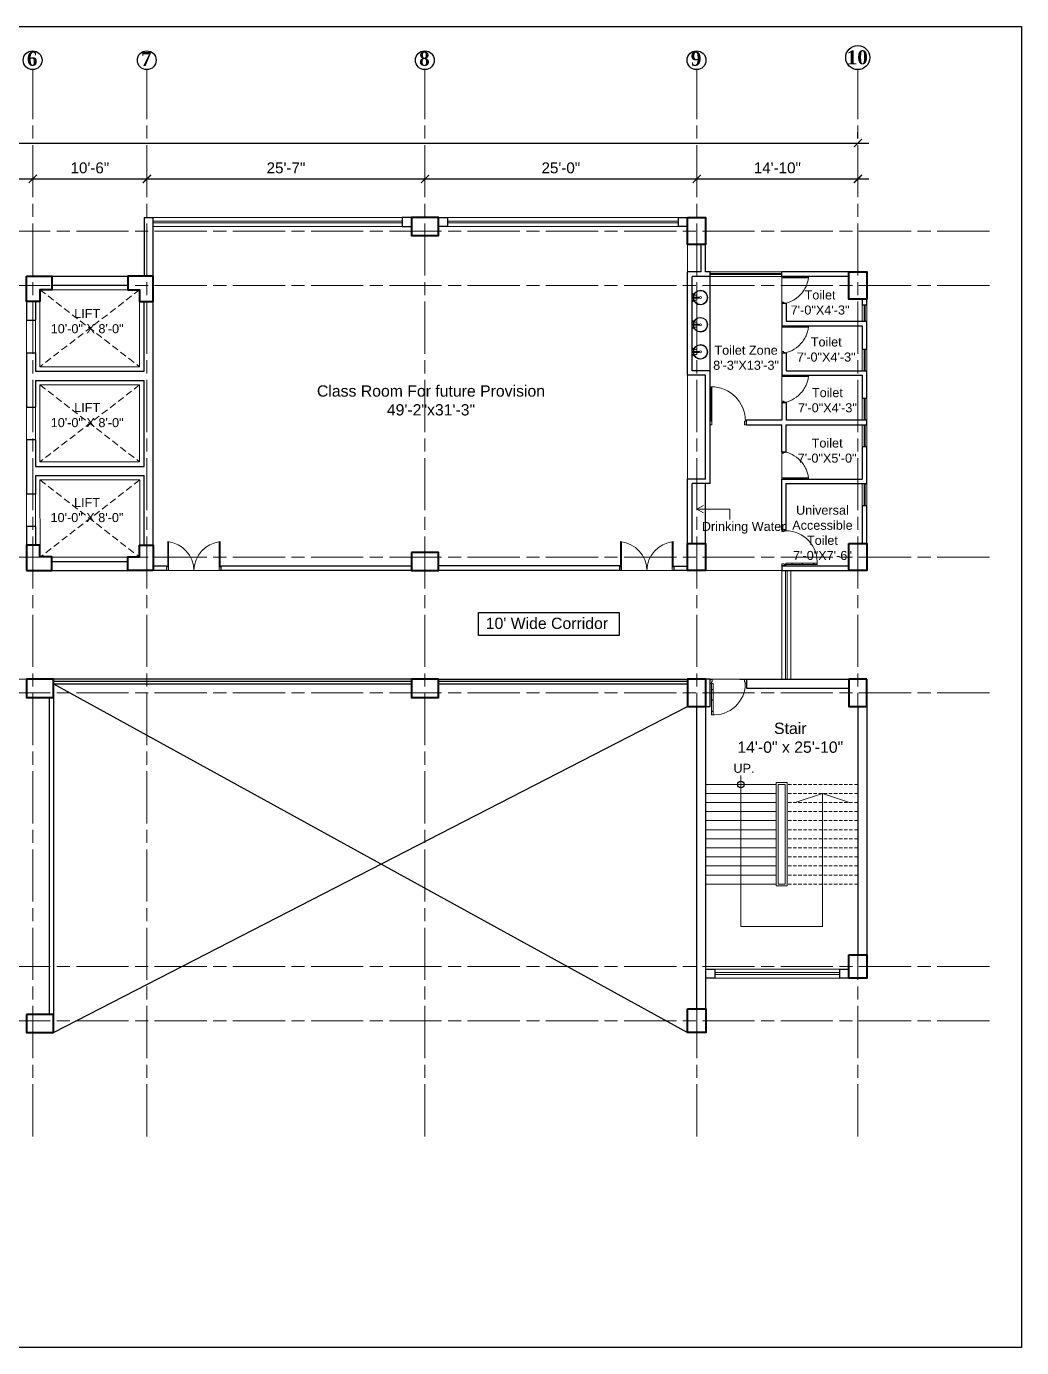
# Model space of a CAD drawing. Header units: inches. Extents: x -12 to 20935469, y -1604 to 24729220.
# Drawn here: x 20925838 to 20926937, y 24703583 to 24705041 of the extents above; entities that cross this region are included whole.
import ezdxf
from ezdxf import colors
from ezdxf.entities.mleader import LeaderData, LeaderLine
from ezdxf.math import Vec2, Vec3

# ---------------------------------------------------------------- set-up
doc = ezdxf.new("R2010")
doc.units = ezdxf.units.IN
doc.header["$LTSCALE"] = 0.03
doc.header["$MEASUREMENT"] = 0
doc.header["$PDMODE"] = 32
doc.header["$PDSIZE"] = 15
doc.linetypes.add('ACAD_ISO08W100', pattern=[36, 24, -3, 6, -3])
doc.linetypes.add('DASHED2', pattern=[0.375, 0.25, -0.125])
for name, color, linetype, lineweight in [('column', 1, 'Continuous', 40), ('Dim Line', 252, 'Continuous', 13), ('Door', 7, 'Continuous', 18), ('Dot', 253, 'Continuous', 0), ('Gas', 21, 'Continuous', 5), ('Glass Line', 252, 'Continuous', 9), ('Grid Line', 252, 'Continuous', 18), ('Hatch', 253, 'Continuous', 15), ('Main Wall', 7, 'Continuous', 30), ('RAIL', 23, 'Continuous', 13), ('STAIR', 46, 'Continuous', 15), ('TOILET FIXTURE', 142, 'Continuous', 5), ('wind.', 150, 'Continuous', 20)]:
    doc.layers.add(name, color=color, linetype=linetype, lineweight=lineweight)
doc.layers.add('FUR', color=251, linetype='Continuous')
doc.layers.add('TEXT', color=7, linetype='Continuous')
doc.styles.add('2', font='swisscl.ttf')
doc.styles.add('RomanS', font='arial.ttf', dxfattribs={"height": 12})
doc.styles.get("Standard").update_dxf_attribs({"font": 'timesbd.ttf'})
doc.dimstyles.new('Aec_Arch_I', dxfattribs={"dimscale": 96, "dimtxt": 12, "dimasz": 0.09375, "dimexe": 0.125, "dimexo": 0.125, "dimgap": 0.0625, "dimtad": 1, "dimdec": 0, "dimzin": 3, "dimdsep": 46, "dimlunit": 4, "dimtxsty": 'RomanS', "dimblk1": 'ARCHTICK', "dimblk2": 'ARCHTICK', "dimsah": 1, "dimcen": 0.09375, "dimdle": 0.125, "dimadec": 0, "dimazin": 0, "dimtfac": 0.75, "dimtdec": 0, "dimtmove": 2, "dimatfit": 3, "dimldrblk": 'ARCHTICK', "dimfxl": 1, "dimfrac": 1, "dimtolj": 1, "dimtzin": 0, "dimarcsym": 0})

# ---------------------------------------------------------------- blocks, each defined once
blk = doc.blocks.new('_ArchTick')
at = {"color": 0, "linetype": 'ByBlock', "lineweight": 35, "const_width": 0.15}
blk.add_lwpolyline([(-0.5, -0.5), (0.5, 0.5)], dxfattribs=at)
blk = doc.blocks.new('*D21')
at = {"layer": 'Defpoints', "color": 0, "transparency": 16777216}
for p in [(20831844.3, 24724578.2), (20832040.8, 24724578.2), (20832040.8, 24724578.2)]:
    blk.add_point(p, dxfattribs=at)
at = {"layer": 'Dim Line', "color": 0, "lineweight": -2, "transparency": 16777216}
for p, q in [((20831832.3, 24724578.2), (20832052.8, 24724578.2)), ((20831844.3, 24724566.2), (20831844.3, 24724566.2)), ((20832040.8, 24724566.2), (20832040.8, 24724566.2))]:
    blk.add_line(p, q, dxfattribs=at)
at = {"layer": 'Dim Line', "color": 0, "lineweight": -2, "transparency": 16777216, "xscale": 9, "yscale": 9, "zscale": 9, "rotation": 180}
blk.add_blockref('_ArchTick', (20831844.3, 24724578.2), dxfattribs=at)
at = {"layer": 'Dim Line', "color": 0, "lineweight": -2, "transparency": 16777216, "xscale": 9, "yscale": 9, "zscale": 9}
blk.add_blockref('_ArchTick', (20832040.8, 24724578.2), dxfattribs=at)
at = {"layer": 'Dim Line', "color": 0, "transparency": 16777216, "insert": (20831942.5, 24724590.3), "char_height": 12, "attachment_point": 5, "style": 'RomanS'}
blk.add_mtext('\\A1;16\'-5"', dxfattribs=at)
blk = doc.blocks.new('*D22')
at = {"layer": 'Defpoints', "color": 0, "transparency": 16777216}
for p in [(20832040.8, 24724578.2), (20832166.8, 24724578.2), (20832166.8, 24724578.2)]:
    blk.add_point(p, dxfattribs=at)
at = {"layer": 'Dim Line', "color": 0, "lineweight": -2, "transparency": 16777216}
for p, q in [((20832028.8, 24724578.2), (20832178.8, 24724578.2)), ((20832040.8, 24724566.2), (20832040.8, 24724566.2)), ((20832166.8, 24724566.2), (20832166.8, 24724566.2))]:
    blk.add_line(p, q, dxfattribs=at)
at = {"layer": 'Dim Line', "color": 0, "lineweight": -2, "transparency": 16777216, "xscale": 9, "yscale": 9, "zscale": 9, "rotation": 180}
blk.add_blockref('_ArchTick', (20832040.8, 24724578.2), dxfattribs=at)
at = {"layer": 'Dim Line', "color": 0, "lineweight": -2, "transparency": 16777216, "xscale": 9, "yscale": 9, "zscale": 9}
blk.add_blockref('_ArchTick', (20832166.8, 24724578.2), dxfattribs=at)
at = {"layer": 'Dim Line', "color": 0, "transparency": 16777216, "insert": (20832103.8, 24724590.3), "char_height": 12, "attachment_point": 5, "style": 'RomanS'}
blk.add_mtext('\\A1;10\'-6"', dxfattribs=at)
blk = doc.blocks.new('*D23')
at = {"layer": 'Defpoints', "color": 0, "transparency": 16777216}
for p in [(20832166.8, 24724578.2), (20832473.8, 24724578.2), (20832473.8, 24724578.2)]:
    blk.add_point(p, dxfattribs=at)
at = {"layer": 'Dim Line', "color": 0, "lineweight": -2, "transparency": 16777216}
for p, q in [((20832154.8, 24724578.2), (20832485.8, 24724578.2)), ((20832166.8, 24724566.2), (20832166.8, 24724566.2)), ((20832473.8, 24724566.2), (20832473.8, 24724566.2))]:
    blk.add_line(p, q, dxfattribs=at)
at = {"layer": 'Dim Line', "color": 0, "lineweight": -2, "transparency": 16777216, "xscale": 9, "yscale": 9, "zscale": 9, "rotation": 180}
blk.add_blockref('_ArchTick', (20832166.8, 24724578.2), dxfattribs=at)
at = {"layer": 'Dim Line', "color": 0, "lineweight": -2, "transparency": 16777216, "xscale": 9, "yscale": 9, "zscale": 9}
blk.add_blockref('_ArchTick', (20832473.8, 24724578.2), dxfattribs=at)
at = {"layer": 'Dim Line', "color": 0, "transparency": 16777216, "insert": (20832320.3, 24724590.3), "char_height": 12, "attachment_point": 5, "style": 'RomanS'}
blk.add_mtext('\\A1;25\'-7"', dxfattribs=at)
blk = doc.blocks.new('*D10')
at = {"layer": 'Defpoints', "color": 0, "transparency": 16777216}
for p in [(20832473.8, 24724578.2), (20832773.8, 24724578.2), (20832773.8, 24724578.2)]:
    blk.add_point(p, dxfattribs=at)
at = {"layer": 'Dim Line', "color": 0, "lineweight": -2, "transparency": 16777216}
blk.add_line((20832461.8, 24724578.2), (20832785.8, 24724578.2), dxfattribs=at)
at = {"layer": 'Dim Line', "color": 0, "lineweight": -2, "transparency": 16777216, "xscale": 9, "yscale": 9, "zscale": 9, "rotation": 180}
blk.add_blockref('_ArchTick', (20832473.8, 24724578.2), dxfattribs=at)
at = {"layer": 'Dim Line', "color": 0, "lineweight": -2, "transparency": 16777216, "xscale": 9, "yscale": 9, "zscale": 9}
blk.add_blockref('_ArchTick', (20832773.8, 24724578.2), dxfattribs=at)
at = {"layer": 'Dim Line', "color": 0, "transparency": 16777216, "insert": (20832623.8, 24724590.3), "char_height": 12, "attachment_point": 5, "style": 'RomanS'}
blk.add_mtext('\\A1;25\'-0"', dxfattribs=at)
blk = doc.blocks.new('*D11')
at = {"layer": 'Defpoints', "color": 0, "transparency": 16777216}
for p in [(20832773.8, 24724578.2), (20832951.8, 24724578.2), (20832951.8, 24724578.2)]:
    blk.add_point(p, dxfattribs=at)
at = {"layer": 'Dim Line', "color": 0, "lineweight": -2, "transparency": 16777216}
for p, q in [((20832761.8, 24724578.2), (20832963.8, 24724578.2)), ((20832951.8, 24724566.2), (20832951.8, 24724566.2))]:
    blk.add_line(p, q, dxfattribs=at)
at = {"layer": 'Dim Line', "color": 0, "lineweight": -2, "transparency": 16777216, "xscale": 9, "yscale": 9, "zscale": 9, "rotation": 180}
blk.add_blockref('_ArchTick', (20832773.8, 24724578.2), dxfattribs=at)
at = {"layer": 'Dim Line', "color": 0, "lineweight": -2, "transparency": 16777216, "xscale": 9, "yscale": 9, "zscale": 9}
blk.add_blockref('_ArchTick', (20832951.8, 24724578.2), dxfattribs=at)
at = {"layer": 'Dim Line', "color": 0, "transparency": 16777216, "insert": (20832862.8, 24724590.3), "char_height": 12, "attachment_point": 5, "style": 'RomanS'}
blk.add_mtext('\\A1;14\'-10"', dxfattribs=at)
blk = doc.blocks.new('*D13')
at = {"layer": 'Defpoints', "color": 0, "transparency": 16777216}
for p in [(20830948.3, 24724610.7), (20832951.8, 24724617.8), (20832951.8, 24724610.7)]:
    blk.add_point(p, dxfattribs=at)
at = {"layer": 'Dim Line', "color": 0, "lineweight": -2, "transparency": 16777216}
for p, q in [((20830948.3, 24724622.7), (20830948.3, 24724629.8)), ((20832951.8, 24724622.7), (20832951.8, 24724629.8)), ((20830936.3, 24724617.8), (20832963.8, 24724617.8))]:
    blk.add_line(p, q, dxfattribs=at)
at = {"layer": 'Dim Line', "color": 0, "lineweight": -2, "transparency": 16777216, "xscale": 9, "yscale": 9, "zscale": 9, "rotation": 180}
blk.add_blockref('_ArchTick', (20830948.3, 24724617.8), dxfattribs=at)
at = {"layer": 'Dim Line', "color": 0, "lineweight": -2, "transparency": 16777216, "xscale": 9, "yscale": 9, "zscale": 9}
blk.add_blockref('_ArchTick', (20832951.8, 24724617.8), dxfattribs=at)
at = {"layer": 'Dim Line', "color": 0, "transparency": 16777216, "insert": (20831950, 24724629.9), "char_height": 12, "attachment_point": 5, "style": 'RomanS'}
blk.add_mtext('\\A1;166\'-11"', dxfattribs=at)
blk = doc.blocks.new('Door_45')
at = {"layer": 'Door'}
for p, q in [((1.5, 5), (1.5, 44)), ((1.5, 40), (2.2, 40)), ((2.2, 40), (2.2, 39.5)), ((2.2, 39.5), (2.7, 39.5)), ((2.7, 39.5), (2.7, 40)), ((2.7, 40), (3.5, 40)), ((3.5, 44), (3.5, 5)), ((1.5, 25.8), (2.2, 25.8)), ((2.2, 25.8), (2.2, 25.3)), ((2.2, 25.3), (2.7, 25.3)), ((2.7, 25.8), (3.5, 25.8)), ((2.7, 25.3), (2.7, 25.8)), ((0, 0), (0, 5)), ((0, 5), (1.5, 5)), ((1.5, 12.6), (2.2, 12.6)), ((3.5, 5), (1.5, 5)), ((1.5, 5), (1.5, 3)), ((1.5, 3), (2.5, 3)), ((2.2, 12.6), (2.2, 13.1)), ((2.2, 13.1), (2.7, 13.1)), ((2.5, 3), (2.5, 0)), ((2.7, 13.1), (2.7, 12.6)), ((2.7, 12.6), (3.5, 12.6)), ((42.5, 3), (42.5, 0)), ((43.5, 3), (42.5, 3)), ((45, 5), (43.5, 5)), ((43.5, 5), (43.5, 3)), ((45, 0), (45, 5)), ((2.5, 0), (0, 0)), ((42.5, 0), (45, 0))]:
    blk.add_line(p, q, dxfattribs=at)
blk.add_arc((4.7, 5.3), 38.8, 359.6233, 94.6685, dxfattribs=at)
blk = doc.blocks.new('A$C36295410')
at = {"layer": 'Door'}
for p, q in [((1, 4), (1, 32)), ((2, 0), (2, 32)), ((58, 0), (58, 32)), ((59, 4), (59, 32)), ((1, 5), (0, 5)), ((2, 4), (1, 4)), ((58, 4), (59, 4)), ((59, 5), (60, 5)), ((2, 0), (0, 0)), ((58, 0), (60, 0))]:
    blk.add_line(p, q, dxfattribs=at)
for centre, start, end in [((-2.5, -0.3), 0.5906, 83.7783), ((62.5, -0.3), 96.2217, 179.4094)]:
    blk.add_arc(centre, 32.5, start, end, dxfattribs=at)
blk = doc.blocks.new('sssss-flat-876')
at = {"layer": 'Door', "linetype": 'Continuous', "ltscale": 3}
blk.add_line((3666.5, 84027.2), (3666.5, 84055.7), dxfattribs=at)
at = {"layer": 'Door', "linetype": 'Continuous', "ltscale": 3, "extrusion": (-7.21527e-09, -3.35624e-18, 1), "elevation": 0}
for points in [[(3666.5, 84057.2), (3666.5, 84055.7), (3668.4, 84055.7), (3668.4, 84056.5), (3670.2, 84056.5), (3670.2, 84057.2)], [(3668.4, 84055.7), (3696.2, 84055.7), (3696.2, 84056.5), (3668.4, 84056.5)]]:
    blk.add_lwpolyline(points, close=True, dxfattribs=at)
at = {"layer": 'Door', "linetype": 'Continuous', "ltscale": 3, "flags": 128}
blk.add_lwpolyline([(3670.2, 84027.2, 0.04096), (3675.5, 84028.9, 0.082496), (3684.9, 84034.8, 0.052187), (3689.7, 84040, 0.043988), (3692.9, 84045, 0.036571), (3694.8, 84049.6, 0.034751), (3695.9, 84054.2, 0.011435), (3696.2, 84055.7)], format="xyb", dxfattribs=at)
at = {"layer": 'Door', "linetype": 'Continuous', "ltscale": 3}
blk.add_lwpolyline([(3666.5, 84027.2), (3666.5, 84028.7), (3668.4, 84028.7), (3668.4, 84027.9), (3670.2, 84027.9), (3670.2, 84027.2)], close=True, dxfattribs=at)
blk = doc.blocks.new('7-flat-72')
at = {"layer": 'Glass Line', "color": 8, "ltscale": 20}
for p, q in [((-64478.7, 376960.5), (-64480.3, 376960.5)), ((-64480.3, 376959.5), (-64480.3, 376960.5)), ((-64480.3, 376959.5), (-64480.3, 376960.5)), ((-64478.7, 376959.5), (-64480.3, 376959.5)), ((-64480.3, 376959.1), (-64480.3, 376959.4)), ((-64478.7, 376959.4), (-64480.3, 376959.4)), ((-64478.7, 376959.1), (-64480.3, 376959.1)), ((-64480.2, 376959.4), (-64480.2, 376959.5)), ((-64480.1, 376959.5), (-64480.1, 376960.5)), ((-64479.9, 376959.5), (-64479.9, 376960.5)), ((-64479.5, 376959.5), (-64479.5, 376960.5)), ((-64479.1, 376959.5), (-64479.1, 376960.5)), ((-64478.9, 376959.5), (-64478.9, 376960.5)), ((-64478.9, 376959.4), (-64478.9, 376959.5)), ((-64478.8, 376959.5), (-64478.8, 376960.5)), ((-64478.7, 376959.5), (-64478.7, 376960.5)), ((-64478.7, 376959.1), (-64478.7, 376959.4)), ((-64475.1, 376959.4), (-64476.9, 376959.4)), ((-64476.9, 376959.1), (-64476.9, 376959.4)), ((-64475.1, 376959.1), (-64476.9, 376959.1)), ((-64476.6, 376959.4), (-64476.6, 376966.6)), ((-64475.5, 376966.6), (-64476.6, 376966.6)), ((-64475.5, 376959.4), (-64475.5, 376966.6)), ((-64475.1, 376959.1), (-64475.1, 376959.4)), ((-64473.3, 376960.5), (-64471.7, 376960.5)), ((-64473.3, 376959.5), (-64473.3, 376960.5)), ((-64473.3, 376959.5), (-64473.3, 376960.5)), ((-64473.3, 376959.5), (-64471.7, 376959.5)), ((-64473.3, 376959.1), (-64473.3, 376959.4)), ((-64473.3, 376959.4), (-64471.7, 376959.4)), ((-64473.3, 376959.1), (-64471.7, 376959.1)), ((-64473.1, 376959.5), (-64473.1, 376960.5)), ((-64473.1, 376959.4), (-64473.1, 376959.5)), ((-64472.9, 376959.5), (-64472.9, 376960.5)), ((-64472.5, 376959.5), (-64472.5, 376960.5)), ((-64472.1, 376959.5), (-64472.1, 376960.5)), ((-64471.9, 376959.5), (-64471.9, 376960.5)), ((-64471.9, 376959.4), (-64471.9, 376959.5)), ((-64471.8, 376959.5), (-64471.8, 376960.5)), ((-64471.7, 376959.5), (-64471.7, 376960.5)), ((-64471.7, 376959.1), (-64471.7, 376959.4))]:
    blk.add_line(p, q, dxfattribs=at)
blk.add_circle((-64476, 376968.4, 0), 1.08, dxfattribs=at)
for radius, start, end in [(8.1, 273.8334, 266.1883), (7.55, 274.115, 265.9068)]:
    blk.add_arc((-64476, 376968.4, 0), radius, start, end, dxfattribs=at)
blk = doc.blocks.new('SFSFSFS-flat-72')
at = {"layer": 'TOILET FIXTURE', "ltscale": 0.2}
blk.add_lwpolyline([(-3918.5, -3608.1), (-3918.5, -3602.7), (-3923.9, -3602.7), (-3923.9, -3608.1)], close=True, dxfattribs=at)
at = {"layer": 'TOILET FIXTURE', "ltscale": 20}
blk.add_blockref('7-flat-72', (60554.8, -380567.2), dxfattribs=at)
blk = doc.blocks.new('$D40')
at = {"layer": 'Door'}
for p, q in [((1, 4), (1, 42)), ((2, 0), (2, 42)), ((1, 5), (0, 5)), ((2, 0), (0, 0)), ((2, 4), (1, 4)), ((39, 4), (38, 4)), ((38, 4), (38, 0)), ((40, 0), (38, 0)), ((40, 5), (39, 5)), ((39, 5), (39, 4))]:
    blk.add_line(p, q, dxfattribs=at)
blk.add_arc((1, 4), 38, 0, 90, dxfattribs=at)
blk = doc.blocks.new('fff')
at = {"layer": 'Grid Line', "color": 252, "linetype": 'ACAD_ISO08W100', "lineweight": 9, "ltscale": 80, "true_color": 0x939598}
for p, q in [((20832040.8, 24723521.1), (20832040.8, 24724698.8)), ((20832166.8, 24723521.1), (20832166.8, 24724698.8)), ((20832473.8, 24723521.1), (20832473.8, 24724698.8)), ((20832773.8, 24723521.1), (20832773.8, 24724698.8)), ((20832951.8, 24723521.1), (20832951.8, 24724698.8)), ((20833096.9, 24724520.6), (20830726.1, 24724520.6)), ((20833096.9, 24724460.6), (20830726.1, 24724460.6)), ((20833096.9, 24724160.7), (20830726.1, 24724160.7)), ((20833096.9, 24724010.7), (20830726.1, 24724010.7)), ((20833096.9, 24723708.7), (20830726.1, 24723708.7)), ((20833096.9, 24723648.8), (20830726.1, 24723648.8))]:
    blk.add_line(p, q, dxfattribs=at)
at = {"layer": 'Dim Line'}
for base, p1, p2, picture, middle in [((20832951.7523, 24724617.8128), (20830948.3088, 24724610.7482), (20832951.7523, 24724610.7482), '*D13', (20831950.0306, 24724629.9397)), ((20832040.7792, 24724578.1666), (20831844.25, 24724578.1666), (20832040.7792, 24724578.1666), '*D21', (20831942.5146, 24724590.2934)), ((20832166.8, 24724578.2), (20832040.8, 24724578.2), (20832166.8, 24724578.2), '*D22', (20832103.8, 24724590.3)), ((20832473.8, 24724578.2), (20832166.8, 24724578.2), (20832473.8, 24724578.2), '*D23', (20832320.3, 24724590.3)), ((20832773.8, 24724578.2), (20832473.8, 24724578.2), (20832773.8, 24724578.2), '*D10', (20832623.8, 24724590.3)), ((20832951.8, 24724578.2), (20832773.8, 24724578.2), (20832951.8, 24724578.2), '*D11', (20832862.8, 24724590.3))]:
    dim = blk.add_linear_dim(base=base, p1=p1, p2=p2, dimstyle='Aec_Arch_I', dxfattribs=at)
    dim.commit()
    dim.dimension.update_dxf_attribs({"geometry": picture, "text_midpoint": middle})

msp = doc.modelspace()

# ---------------------------------------------------------------- linework, layer by layer
for p, q in [((20926592.9, 24704661), (20926592.9, 24704765.2)), ((20926765.9, 24704770.2), (20926765.9, 24704770.2)), ((20926587.9, 24704470.4), (20926587.9, 24704536.4)), ((20926676.9, 24704445.6), (20926671.9, 24704445.6)), ((20926263.1, 24704320.4), (20925868, 24704320.4)), ((20925868, 24704318.4), (20926263.1, 24704318.4)), ((20925868, 24704315.4), (20926263.1, 24704315.4)), ((20925868, 24704315.4), (20926568.1, 24703930.4)), ((20926293.1, 24704320.4), (20926568.1, 24704320.4)), ((20926293.1, 24704318.4), (20926568.1, 24704318.4)), ((20926293.1, 24704315.4), (20926568.1, 24704315.4)), ((20926625.8, 24704320.4), (20926728, 24704320.4)), ((20925868, 24703930.4), (20926568.1, 24704290.4))]:
    msp.add_line(p, q)
msp.add_lwpolyline([(20926492.5, 24704368.8), (20926337.3, 24704368.8), (20926337.3, 24704394.1), (20926492.5, 24704394.1)], close=True)
msp.add_circle((20926626.9, 24704204.3), 3.61)
at = {"layer": 'column', "lineweight": 40, "ltscale": 20}
for points in [[(20926263.1, 24704830.2), (20926263.1, 24704810.2), (20926293.1, 24704810.2), (20926293.1, 24704830.2)], [(20926567.9, 24704830.2), (20926587.9, 24704830.2), (20926587.9, 24704800.2), (20926567.9, 24704800.2)], [(20926745.9, 24704770.2), (20926765.9, 24704770.2), (20926765.9, 24704740.2), (20926745.9, 24704740.2)], [(20926567.9, 24704470.4), (20926587.9, 24704470.4), (20926587.9, 24704440.4), (20926567.9, 24704440.4)], [(20926745.9, 24704470.4), (20926765.9, 24704470.4), (20926765.9, 24704440.4), (20926745.9, 24704440.4)], [(20926263.1, 24704460.4), (20926263.1, 24704440.4), (20926293.1, 24704440.4), (20926293.1, 24704460.4)], [(20925838, 24704320.4), (20925838, 24704300.4), (20925868, 24704300.4), (20925868, 24704320.4)], [(20926263.1, 24704320.4), (20926263.1, 24704300.4), (20926293.1, 24704300.4), (20926293.1, 24704320.4)], [(20926588.1, 24704320.4), (20926568.1, 24704320.4), (20926568.1, 24704290.4), (20926588.1, 24704290.4)], [(20926766, 24704320.4), (20926746, 24704320.4), (20926746, 24704290.4), (20926766, 24704290.4)], [(20926746, 24704016.3), (20926766, 24704016.3), (20926766, 24703990.3), (20926746, 24703990.3)], [(20925838, 24703950.3), (20925838, 24703930.3), (20925868, 24703930.3), (20925868, 24703950.3)], [(20926568.1, 24703956.4), (20926588.1, 24703956.4), (20926588.1, 24703930.4), (20926568.1, 24703930.4)]]:
    msp.add_lwpolyline(points, close=True, dxfattribs=at)
for points in [[(20925838, 24704765.4), (20925866, 24704765.4), (20925866, 24704750.4), (20925853, 24704750.4), (20925853, 24704737.4), (20925838, 24704737.4), (20925838, 24704765.4)], [(20925978, 24704765.4), (20925950, 24704765.4), (20925950, 24704750.4), (20925963, 24704750.4), (20925963, 24704737.4), (20925978, 24704737.4), (20925978, 24704765.4)], [(20925838, 24704440.4), (20925866, 24704440.4), (20925866, 24704455.4), (20925853, 24704455.4), (20925853, 24704468.4), (20925838, 24704468.4), (20925838, 24704440.4)], [(20925978, 24704440.4), (20925950, 24704440.4), (20925950, 24704455.4), (20925963, 24704455.4), (20925963, 24704468.4), (20925978, 24704468.4), (20925978, 24704440.4)]]:
    msp.add_lwpolyline(points, dxfattribs=at)
at = {"layer": 'Defpoints'}
msp.add_lwpolyline([(20924497.9, 24705041.1), (20926936.8, 24705041.1), (20926936.8, 24703582.6), (20924497.9, 24703582.6)], close=True, dxfattribs=at)
at = {"layer": 'Dot', "linetype": 'DASHED2', "lineweight": 0, "ltscale": 1000}
for points in [[(20925853, 24704750.4), (20925963, 24704665.4), (20925963, 24704750.4), (20925853, 24704665.4)], [(20925853, 24704645.4), (20925963, 24704560.4), (20925963, 24704645.4), (20925853, 24704560.4)], [(20925853, 24704540.4), (20925963.1, 24704455.2), (20925963.1, 24704540.4), (20925853.1, 24704455.2)]]:
    msp.add_lwpolyline(points, dxfattribs=at)
at = {"layer": 'Gas', "color": 0, "lineweight": 5}
for points in [[(20925853, 24704665.4), (20925963, 24704665.4), (20925963, 24704750.4), (20925853, 24704750.4)], [(20925853, 24704560.4), (20925963, 24704560.4), (20925963, 24704645.4), (20925853, 24704645.4)], [(20925853.1, 24704455.2), (20925963.1, 24704455.2), (20925963.1, 24704540.4), (20925853, 24704540.4)], [(20926665.9, 24704206.3), (20926677.9, 24704206.3), (20926677.9, 24704092.3), (20926665.9, 24704092.3)], [(20926667.9, 24704204.3), (20926675.9, 24704204.3), (20926675.9, 24704094.3), (20926667.9, 24704094.3)]]:
    msp.add_lwpolyline(points, close=True, dxfattribs=at)
at = {"layer": 'Gas', "color": 0, "lineweight": 35}
msp.add_lwpolyline([(20925838, 24704440.4), (20925838, 24704440.4)], dxfattribs=at)
at = {"layer": 'Hatch', "lineweight": 5}
for p, q in [((20926567.9, 24704770.2), (20926567.9, 24704800.2)), ((20926567.9, 24704541.4), (20926567.9, 24704656))]:
    msp.add_line(p, q, dxfattribs=at)
at = {"layer": 'Hatch', "lineweight": 0}
msp.add_lwpolyline([(20926672, 24704320.4), (20926671.9, 24704440.5), (20926587.9, 24704440.4), (20925838, 24704440.4), (20925838, 24704755.4), (20925658.4, 24704755.2), (20925658.4, 24704440.4), (20924836.4, 24704440.5), (20924836.4, 24704320.5)], close=True, dxfattribs=at)
at = {"layer": 'Main Wall', "lineweight": 30}
for p, q in [((20925968.1, 24704830.2), (20925978, 24704830.2)), ((20925968.1, 24704830.2), (20925968.1, 24704765.4)), ((20925978, 24704468.4), (20925978, 24704830.2)), ((20926262.9, 24704830.2), (20926252.9, 24704830.2)), ((20926252.9, 24704830.2), (20926252.9, 24704820.2)), ((20926252.9, 24704820.2), (20926262.9, 24704820.2)), ((20926557.9, 24704830.2), (20926567.9, 24704830.2)), ((20926557.9, 24704820.2), (20926557.9, 24704830.2)), ((20926567.9, 24704820.2), (20926557.9, 24704820.2)), ((20926582.9, 24704770.2), (20926582.9, 24704800.2)), ((20926587.9, 24704770.2), (20926587.9, 24704800.2)), ((20925848, 24704765.4), (20925968, 24704765.4)), ((20926567.9, 24704656), (20926567.9, 24704770.2)), ((20926582.9, 24704770.2), (20926567.9, 24704770.2)), ((20926572.9, 24704661), (20926572.9, 24704765.2)), ((20926592.9, 24704765.2), (20926572.9, 24704765.2)), ((20926592.9, 24704770.2), (20926587.9, 24704770.2)), ((20926592.9, 24704765.2), (20926592.9, 24704770.2)), ((20926745.9, 24704770.2), (20926671.9, 24704770.2)), ((20926671.9, 24704765.2), (20926671.9, 24704770.2)), ((20926745.9, 24704765.2), (20926671.9, 24704765.2)), ((20925866, 24704755.4), (20925950, 24704755.4)), ((20926676.9, 24704735.2), (20926671.9, 24704735.2)), ((20926765.9, 24704733.6), (20926765.9, 24704740.2)), ((20925838, 24704716.9), (20925848, 24704716.9)), ((20926671.9, 24704710.6), (20926760.9, 24704710.6)), ((20926765.9, 24704685), (20926765.9, 24704715.6)), ((20925838, 24704680.9), (20925848, 24704680.9)), ((20926671.9, 24704680.6), (20926676.9, 24704680.6)), ((20925848, 24704660.4), (20925968, 24704660.4)), ((20926592.9, 24704661), (20926572.9, 24704661)), ((20926592.9, 24704606.4), (20926592.9, 24704661)), ((20926765.9, 24704630.4), (20926765.9, 24704661)), ((20925848, 24704650.4), (20925968, 24704650.4)), ((20926587.9, 24704656), (20926567.9, 24704656)), ((20926587.9, 24704541.4), (20926587.9, 24704656)), ((20926671.9, 24704656), (20926760.9, 24704656)), ((20926760.9, 24704656), (20926760.9, 24704630.4)), ((20926765.9, 24704630.4), (20926760.9, 24704630.4)), ((20925838, 24704620.9), (20925848, 24704620.9)), ((20926671.9, 24704626), (20926676.9, 24704626)), ((20926592.9, 24704536.4), (20926592.9, 24704606.4)), ((20926632.9, 24704601.4), (20926632.9, 24704606.4)), ((20926632.9, 24704601.4), (20926671.9, 24704601.4)), ((20926671.9, 24704571.4), (20926671.9, 24704601.4)), ((20926765.9, 24704606.4), (20926676.9, 24704606.4)), ((20926676.9, 24704601.4), (20926765.9, 24704601.4)), ((20926676.9, 24704571.4), (20926676.9, 24704601.4)), ((20926765.9, 24704601.4), (20926765.9, 24704606.4)), ((20925848, 24704584.9), (20925838, 24704584.9)), ((20926671.9, 24704571.4), (20926676.9, 24704571.4)), ((20926760.9, 24704577.4), (20926765.9, 24704577.4)), ((20926760.9, 24704577.4), (20926760.9, 24704541.4)), ((20926765.9, 24704536.4), (20926765.9, 24704577.4)), ((20925848, 24704555.4), (20925968, 24704555.4)), ((20925848, 24704545.4), (20925968, 24704545.4)), ((20926567.9, 24704470.4), (20926567.9, 24704541.4)), ((20926587.9, 24704541.4), (20926567.9, 24704541.4)), ((20926671.9, 24704485.6), (20926671.9, 24704541.4)), ((20926671.9, 24704541.4), (20926760.9, 24704541.4)), ((20926572.9, 24704470.4), (20926572.9, 24704536.4)), ((20926592.9, 24704536.4), (20926572.9, 24704536.4)), ((20926676.9, 24704485.6), (20926676.9, 24704536.4)), ((20926676.9, 24704536.4), (20926765.9, 24704536.4)), ((20925848, 24704524.9), (20925838, 24704524.9)), ((20926760.9, 24704512.4), (20926760.9, 24704470.4)), ((20926760.9, 24704512.4), (20926765.9, 24704512.4)), ((20926765.9, 24704470.4), (20926765.9, 24704512.4)), ((20925848, 24704488.9), (20925838, 24704488.9)), ((20926671.9, 24704485.6), (20926676.9, 24704485.6)), ((20925866, 24704440.4), (20925950, 24704440.4)), ((20925993, 24704445.4), (20925978, 24704445.4)), ((20925993, 24704440.4), (20925978, 24704440.4)), ((20925993, 24704440.4), (20925993, 24704445.4)), ((20926263.1, 24704445.4), (20926053, 24704445.4)), ((20926053, 24704440.4), (20926053, 24704445.4)), ((20926263.1, 24704440.4), (20926053, 24704440.4)), ((20926493.1, 24704445.5), (20926293.1, 24704445.5)), ((20926493.1, 24704440.4), (20926293.1, 24704440.4)), ((20926493.1, 24704445.5), (20926493.1, 24704440.4)), ((20926493.1, 24704440.4), (20926493.1, 24704445.5)), ((20926671.9, 24704445.6), (20926745.9, 24704445.6)), ((20926671.9, 24704445.6), (20926671.9, 24704440.5)), ((20926671.9, 24704440.5), (20926745.9, 24704440.5)), ((20926593.1, 24704320.4), (20926588.1, 24704320.4)), ((20926593.1, 24704290.4), (20926593.1, 24704320.4)), ((20926633.1, 24704320.4), (20926746, 24704320.4)), ((20926633.1, 24704320.4), (20926633.1, 24704310.4)), ((20926633.1, 24704310.4), (20926746, 24704310.4)), ((20925863.2, 24704300.4), (20925863.2, 24703950.3)), ((20925868, 24704300.4), (20925868, 24703950.3)), ((20926578.1, 24703956.4), (20926578.1, 24704290.4)), ((20926588.1, 24703956.4), (20926588.1, 24704290.4)), ((20926588.1, 24704290.4), (20926593.1, 24704290.4)), ((20926756, 24704290.4), (20926756, 24704016.3)), ((20926766, 24704290.4), (20926766, 24704016.3)), ((20926598.1, 24704000.5), (20926598.1, 24703990.5))]:
    msp.add_line(p, q, dxfattribs=at)
for points in [[(20926292.9, 24704830.2), (20926302.9, 24704830.2), (20926302.9, 24704820.3), (20926292.9, 24704820.3)], [(20925838, 24704737.4), (20925838, 24704716.9)], [(20925848, 24704737.4), (20925848, 24704716.9)], [(20925968, 24704660.4), (20925968, 24704737.4)], [(20926671.9, 24704735.2), (20926671.9, 24704710.6)], [(20926676.9, 24704735.2), (20926676.9, 24704715.6), (20926765.9, 24704715.6)], [(20926760.9, 24704740.2), (20926760.9, 24704733.6)], [(20926760.9, 24704733.6), (20926765.9, 24704733.6)], [(20926760.9, 24704710.6), (20926760.9, 24704685)], [(20925838, 24704680.9), (20925838, 24704620.9)], [(20925848, 24704680.9), (20925848, 24704660.4)], [(20926671.9, 24704680.6), (20926671.9, 24704656)], [(20926676.9, 24704680.6), (20926676.9, 24704661), (20926765.9, 24704661)], [(20926760.9, 24704685), (20926765.9, 24704685)], [(20925848, 24704650.4), (20925848, 24704620.9)], [(20925968, 24704555.4), (20925968, 24704650.4)], [(20926671.9, 24704626), (20926671.9, 24704606.4)], [(20926676.9, 24704626), (20926676.9, 24704606.4)], [(20926671.9, 24704606.4), (20926632.9, 24704606.4)], [(20925838, 24704584.9), (20925838, 24704524.9)], [(20925848, 24704584.9), (20925848, 24704555.4)], [(20925848, 24704545.4), (20925848, 24704524.9)], [(20925968, 24704468.4), (20925968, 24704545.4)], [(20925838, 24704488.9), (20925838, 24704468.4), (20925838, 24704468.4)], [(20925848, 24704488.9), (20925848, 24704468.4)], [(20925866, 24704450.4), (20925950, 24704450.4)], [(20926598.1, 24703990.5), (20926588.1, 24703990.5), (20926588.1, 24704000.5), (20926598.1, 24704000.5)], [(20926746, 24703990.5), (20926736, 24703990.5), (20926736, 24704000.5), (20926746, 24704000.5)]]:
    msp.add_lwpolyline(points, dxfattribs=at)
at = {"layer": 'Main Wall', "lineweight": 13}
for points in [[(20925838, 24704680.9), (20925848, 24704680.9), (20925848, 24704716.9), (20925838, 24704716.9)], [(20925838, 24704584.9), (20925848, 24704584.9), (20925848, 24704620.9), (20925838, 24704620.9)], [(20925838, 24704488.9), (20925848, 24704488.9), (20925848, 24704524.9), (20925838, 24704524.9)]]:
    msp.add_lwpolyline(points, close=True, dxfattribs=at)
at = {"layer": 'Main Wall', "lineweight": 30}
msp.add_lwpolyline([(20926553.1, 24704445.4), (20926568.1, 24704445.4), (20926568.1, 24704440.4), (20926553.1, 24704440.4)], close=True, dxfattribs=at)
at = {"layer": 'RAIL', "lineweight": 9}
for p, q in [((20926626.9, 24704214.1), (20926626.9, 24704047.3)), ((20926686.9, 24704184.3), (20926716.9, 24704194.3)), ((20926716.9, 24704047.3), (20926716.9, 24704194.3)), ((20926716.9, 24704194.3), (20926746.9, 24704184.3)), ((20926587.9, 24704184.3), (20926665.9, 24704184.3)), ((20926626.9, 24704047.3), (20926716.9, 24704047.3))]:
    msp.add_line(p, q, dxfattribs=at)
at = {"layer": 'STAIR', "color": 253, "lineweight": 5}
for p, q in [((20926578.3, 24704508.1), (20926585.6, 24704512.1)), ((20926578.3, 24704508.1), (20926614.5, 24704508.1)), ((20926578.3, 24704508.1), (20926585.6, 24704504.1)), ((20926614.5, 24704508.1), (20926614.5, 24704496.8))]:
    msp.add_line(p, q, dxfattribs=at)
at = {"layer": 'STAIR', "color": 32, "lineweight": 5}
for p, q in [((20926665.9, 24704204.3), (20926587.9, 24704204.3)), ((20926665.9, 24704194.3), (20926587.9, 24704194.3)), ((20926647.9, 24704184.3), (20926587.9, 24704184.3)), ((20926665.9, 24704174.3), (20926587.9, 24704174.3)), ((20926665.9, 24704164.3), (20926587.9, 24704164.3)), ((20926665.9, 24704154.3), (20926587.9, 24704154.3)), ((20926665.9, 24704144.3), (20926587.9, 24704144.3)), ((20926665.9, 24704134.3), (20926587.9, 24704134.3)), ((20926665.9, 24704124.3), (20926587.9, 24704124.3)), ((20926665.9, 24704114.3), (20926587.9, 24704114.3)), ((20926665.9, 24704104.3), (20926587.9, 24704104.3)), ((20926665.9, 24704094.3), (20926587.9, 24704094.3))]:
    msp.add_line(p, q, dxfattribs=at)
at = {"layer": 'STAIR', "color": 32, "linetype": 'DASHED2', "lineweight": 5, "ltscale": 500}
for p, q in [((20926755.9, 24704204.3), (20926677.9, 24704204.3)), ((20926755.9, 24704194.3), (20926677.9, 24704194.3)), ((20926755.9, 24704184.3), (20926677.9, 24704184.3)), ((20926755.9, 24704174.3), (20926677.9, 24704174.3)), ((20926755.9, 24704164.3), (20926677.9, 24704164.3)), ((20926755.9, 24704154.3), (20926677.9, 24704154.3)), ((20926755.9, 24704144.3), (20926677.9, 24704144.3)), ((20926755.9, 24704134.3), (20926677.9, 24704134.3)), ((20926755.9, 24704124.3), (20926677.9, 24704124.3)), ((20926755.9, 24704114.3), (20926677.9, 24704114.3)), ((20926755.9, 24704104.3), (20926677.9, 24704104.3)), ((20926755.9, 24704094.3), (20926677.9, 24704094.3))]:
    msp.add_line(p, q, dxfattribs=at)
at = {"layer": 'TEXT'}
for centre, radius in [((20925844.9, 24705003.8), 10.4), ((20925970.9, 24705003.8), 10.4), ((20926277.9, 24705003.8), 10.4), ((20926577.9, 24705003.8), 10.4), ((20926755.9, 24705006.7), 13.3)]:
    msp.add_circle(centre, radius, dxfattribs=at)
at = {"layer": 'wind.'}
for p, q in [((20926252.9, 24704830.2), (20925977.9, 24704830.2)), ((20925977.9, 24704826.3), (20926252.9, 24704826.3)), ((20925977.9, 24704824.3), (20926252.9, 24704824.3)), ((20926252.9, 24704820.2), (20925977.9, 24704820.2)), ((20926302.9, 24704830.2), (20926557.9, 24704830.2)), ((20926302.9, 24704826.3), (20926557.9, 24704826.3)), ((20926302.9, 24704824.3), (20926557.9, 24704824.3)), ((20926302.9, 24704820.3), (20926557.9, 24704820.2)), ((20926671.9, 24704770.2), (20926592.9, 24704770.2)), ((20926671.9, 24704768.2), (20926592.9, 24704768.2)), ((20926671.9, 24704767.2), (20926592.9, 24704767.2)), ((20926671.9, 24704765.2), (20926592.9, 24704765.2)), ((20926760.9, 24704606.4), (20926760.9, 24704630.4)), ((20926762.9, 24704606.4), (20926762.9, 24704630.4)), ((20926763.9, 24704606.4), (20926763.9, 24704630.4)), ((20926765.9, 24704606.4), (20926765.9, 24704630.4)), ((20926760.9, 24704577.4), (20926760.9, 24704601.4)), ((20926762.9, 24704577.4), (20926762.9, 24704601.4)), ((20926763.9, 24704577.4), (20926763.9, 24704601.4)), ((20926765.9, 24704577.4), (20926765.9, 24704601.4)), ((20926760.9, 24704512.4), (20926760.9, 24704536.4)), ((20926762.9, 24704512.4), (20926762.9, 24704536.4)), ((20926763.9, 24704512.4), (20926763.9, 24704536.4)), ((20926765.9, 24704512.4), (20926765.9, 24704536.4)), ((20926672, 24704320.4), (20926672, 24704440.5)), ((20926676, 24704320.4), (20926676, 24704440.5)), ((20926678, 24704320.4), (20926678, 24704440.5)), ((20926682, 24704320.4), (20926682, 24704440.5))]:
    msp.add_line(p, q, dxfattribs=at)
at = {"layer": 'wind.', "lineweight": 5}
for p, q in [((20926760.9, 24704715.6), (20926760.9, 24704733.6)), ((20926762.9, 24704715.6), (20926762.9, 24704733.6)), ((20926763.9, 24704715.6), (20926763.9, 24704733.6)), ((20926765.9, 24704715.6), (20926765.9, 24704733.6)), ((20926760.9, 24704661), (20926760.9, 24704685)), ((20926762.9, 24704661), (20926762.9, 24704685)), ((20926763.9, 24704661), (20926763.9, 24704685)), ((20926765.9, 24704661), (20926765.9, 24704685)), ((20926736, 24704000.5), (20926598.1, 24704000.5)), ((20926736, 24703996.5), (20926598.1, 24703996.5)), ((20926736, 24703994.5), (20926598.1, 24703994.5)), ((20926736, 24703990.5), (20926598.1, 24703990.5))]:
    msp.add_line(p, q, dxfattribs=at)

# ---------------------------------------------------------------- block references
msp.add_blockref('fff', (93804.3, -19705.4))
at = {"layer": 'Door', "ltscale": 20}
for p in [(20923005.4, 24620708), (20923005.4, 24620653.4), (20923005.4, 24620598.8)]:
    msp.add_blockref('sssss-flat-876', p, dxfattribs=at)
at = {"layer": 'Door'}
msp.add_blockref('$D40', (20926592.9, 24704601.4), dxfattribs=at)
at = {"layer": 'Door', "ltscale": 20, "xscale": -1, "rotation": 180}
msp.add_blockref('sssss-flat-876', (20923005.4, 24788598.6), dxfattribs=at)
at = {"layer": 'Door', "color": 250, "ltscale": 20, "xscale": -0.8888888888759539, "yscale": 0.8888888888759539, "zscale": 0.8888888888759539}
for p, rotation in [((20926671.9, 24704445.6), 270), ((20926593.1, 24704320.3), 180)]:
    msp.add_blockref('Door_45', p, dxfattribs=dict(at, rotation=rotation))
at = {"layer": 'FUR'}
for p in [(20925993, 24704440.4), (20926493.1, 24704440.4)]:
    msp.add_blockref('A$C36295410', p, dxfattribs=at)
at = {"layer": 'TOILET FIXTURE', "ltscale": 20, "xscale": -1, "rotation": 270}
for p in [(20930181, 24708663), (20930181, 24708633), (20930181, 24708603)]:
    msp.add_blockref('SFSFSFS-flat-72', p, dxfattribs=at)

# ---------------------------------------------------------------- texts
at = {"layer": 'TEXT', "char_height": 15.44, "width": 227.458, "attachment_point": 8, "rotation": 0}
for s, insert in [('\\A1;6', (20925844.4, 24704997.5)), ('\\A1;7', (20925970.4, 24704997.5)), ('\\A1;8', (20926277.4, 24704997.5)), ('\\A1;9', (20926577.4, 24704997.5)), ('\\A1;10', (20926755.4, 24704999.1))]:
    msp.add_mtext(s, dxfattribs=dict(at, insert=insert))
at = {"layer": 'TEXT', "color": 30, "lineweight": 5, "ltscale": 20, "attachment_point": 2, "style": '2'}
for s, width, gutter_width, insert, char_height in [('{\\fArial|b0|i0|c0|p34;\\C0;Toilet \\P7\'-0"X4\'-3"}', 104.76, 0.5, (20926714.3, 24704749.7), 10), ('\\pxsm1;{\\fArial|b0|i0|c0|p34;\\C0;LIFT\\P10\'-0" X 8\'-0" }', 235.592, 0.75, (20925905.1, 24704729.1), 10), ('{\\fArial|b0|i0|c0|p34;\\C0;Toilet Zone\\P8\'-3"X13\'-3"}', 104.76, 0.5, (20926632.6, 24704688.7), 10), ('{\\fArial|b0|i0|c0|p34;\\C0;Toilet \\P7\'-0"X4\'-3"}', 104.76, 0.5, (20926721.1, 24704697.8), 10), ('\\pxsm1;{\\fArial|b0|i0|c0|p34;\\C0;Class Room For future Provision\\P49\'-2"x31\'-3"}', 289.483, 0.5, (20926284.7, 24704644.9), 12.476), ('{\\fArial|b0|i0|c0|p34;\\C0;Toilet \\P7\'-0"X4\'-3"}', 104.76, 0.5, (20926722.4, 24704641.8), 10), ('\\pxsm1;{\\fArial|b0|i0|c0|p34;\\C0;LIFT\\P10\'-0" X 8\'-0" }', 235.592, 0.75, (20925905.1, 24704625.4), 10), ('{\\fArial|b0|i0|c0|p34;\\C0;Toilet \\P7\'-0"X5\'-0"}', 104.76, 0.5, (20926722.1, 24704586.2), 10), ('\\pxsm1;{\\fArial|b0|i0|c0|p34;\\C0;LIFT\\P10\'-0" X 8\'-0" }', 235.592, 0.75, (20925904.9, 24704520.6), 10), ('{\\fArial|b0|i0|c0|p34;\\C0;Universal Accessible Toilet\\P7\'-0"X7\'-6"}', 88.036, 0.35, (20926716.9, 24704512.1), 10), ('\\pxsm1;{\\fArial|b0|i0|c0|p34;\\C0;Drinking Water }', 88.563, 0.282, (20926629.9, 24704494.2), 10), ("\\pxsm1,qc;{\\fArial|b0|i0|c0|p34;\\C0;10' Wide Corridor}", 227.89, 0.75, (20926412.7, 24704388.4), 12.476), ('\\pxsm1;{\\fArial|b0|i0|c0|p34;\\C0;Stair\\P14\'-0" x 25\'-10"  }', 196.046, 0.282, (20926681.4, 24704272.5), 12.476), ('{\\fArial|b0|i0|c0|p34;\\C0;UP.}', 104.76, 0.5, (20926630.3, 24704227.1), 10)]:
    msp.add_mtext_dynamic_manual_height_columns(s, width=width, gutter_width=gutter_width, heights=[0], dxfattribs=dict(at, insert=insert, char_height=char_height))

# ---------------------------------------------------------------- leaders
at = {"layer": 'TEXT', "lineweight": 5, "ltscale": 20}
ml = msp.add_multileader_mtext('Standard', dxfattribs=at)
ml.set_content('{\\fArial|b0|i0|c0|p34;\\C256;Fire Duct}', color=256)
ml.set_leader_properties()
ml.build(insert=Vec2(0, 0))
ml.multileader.update_dxf_attribs({"text_right_attachment_type": 6, "dogleg_length": 0.36, "arrow_head_size": 10})
ctx = ml.context
ctx.base_point, ctx.char_height, ctx.arrow_head_size, ctx.landing_gap_size, ctx.plane_origin = Vec3(20925633.2, 24704404.8), 10, 10, 0.09, Vec3(20925610.7, 24704452.7)
ctx.right_attachment = 6
notes = []
notes.append((ctx, [(0, (1, 1, 0), (20925610.7, 24704404.8), (1, 0), 22.5, [(0, [(20925610.7, 24704452.7)], 0, [])])]))
ctx.mtext.insert, ctx.mtext.width, ctx.mtext.defined_height, ctx.mtext.flow_direction = Vec3(20925633.3, 24704409.9), 232.704, 29.8, 5
for ctx, leaders in notes:
    for number, flags, end, landing, length, lines in leaders:
        leader = LeaderData()
        leader.index, (leader.has_last_leader_line, leader.has_dogleg_vector, leader.attachment_direction) = number, flags
        leader.last_leader_point, leader.dogleg_vector, leader.dogleg_length = Vec3(end), Vec3(landing), length
        for number, points, colour, breaks in lines:
            line = LeaderLine()
            line.index, line.vertices, line.color, line.breaks = number, Vec3.list(points), colors.encode_raw_color(colour), breaks
            leader.lines.append(line)
        ctx.leaders.append(leader)

doc.saveas('drawing.dxf')
